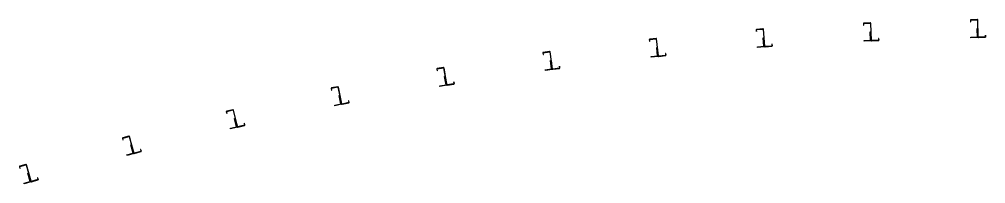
# Model space of a CAD drawing. Header units: millimetres. Extents: x -702765 to 835888, y -645289 to 262.
# Drawn here: x -702765 to -694621, y -415982 to -414594 of the extents above; entities that cross this region are included whole.
import ezdxf

# ---------------------------------------------------------------- set-up
doc = ezdxf.new("R2010")
doc.units = ezdxf.units.MM
doc.header["$LTSCALE"] = 0.01
doc.linetypes.add('CENTER2', pattern=[1.125, 0.75, -0.125, 0.125, -0.125])
for name, color, linetype in [('ccu11-Manh', 8, 'Continuous'), ('ccu11-Thep', 4, 'Continuous'), ('ccu11-Truc', 13, 'CENTER2')]:
    doc.layers.add(name, color=color, linetype=linetype)

# ---------------------------------------------------------------- blocks, each defined once
blk = doc.blocks.new('*U817')
at = {"layer": 'ccu11-Manh'}
for p, q in [((154.7, 40.5), (140.6, 40.5)), ((142.8, 42.7), (142.8, 38.3))]:
    blk.add_line(p, q, dxfattribs=at)
blk.add_lwpolyline([(90.9, 5), (145, 5), (145, 76), (150, 76), (150, 0), (90.9, 0)], close=True, dxfattribs=at)
at = {"layer": 'ccu11-Thep'}
blk.add_lwpolyline([(92.8, 134.5), (92.8, 148.2, -0.414214), (94.7, 150.1), (148.1, 150.1, -0.414214), (150, 148.2), (150, 3.8, 0.414214), (153.8, 0), (211.2, 0.1, 0.414214), (215, 3.9), (215, 17.6), (213.1, 17.6), (213.1, 3.9, -0.414214), (211.2, 2), (153.8, 1.9, -0.414214), (151.9, 3.8), (151.9, 148.2, 0.414214), (148.1, 152), (94.7, 152, 0.414214), (90.9, 148.2), (90.9, 134.5), (92.8, 134.5)], format="xyb", dxfattribs=at)
blk = doc.blocks.new('*U818')
at = {"layer": 'ccu11-Truc', "color": 0, "linetype": 'ByBlock', "lineweight": -2, "transparency": 16777216}
for p, rotation in [((475545.2, 65193.7), 2.605743047858563), ((476444.6, 65225), 1.522104312332583), ((474646.9, 65138.6), 4.510553820881148), ((473751, 65052.7), 6.407564496674075), ((472858.3, 64939.1), 8.045831476913843), ((471969, 64800.9), 9.680777504927068), ((471084.5, 64634.8), 11.64312379820817), ((470206.7, 64436.4), 13.77921320532982), ((469335.5, 64210.4), 15.15178181085439), ((468468.1, 63970.6), 15.60858967240801)]:
    blk.add_blockref('*U817', p, dxfattribs=dict(at, rotation=rotation))

msp = doc.modelspace()

# ---------------------------------------------------------------- block references
at = {"layer": 'ccu11-Truc', "zscale": -1}
msp.add_blockref('*U818', (-1171280.1, -479976.9), dxfattribs=at)

doc.saveas('drawing.dxf')
